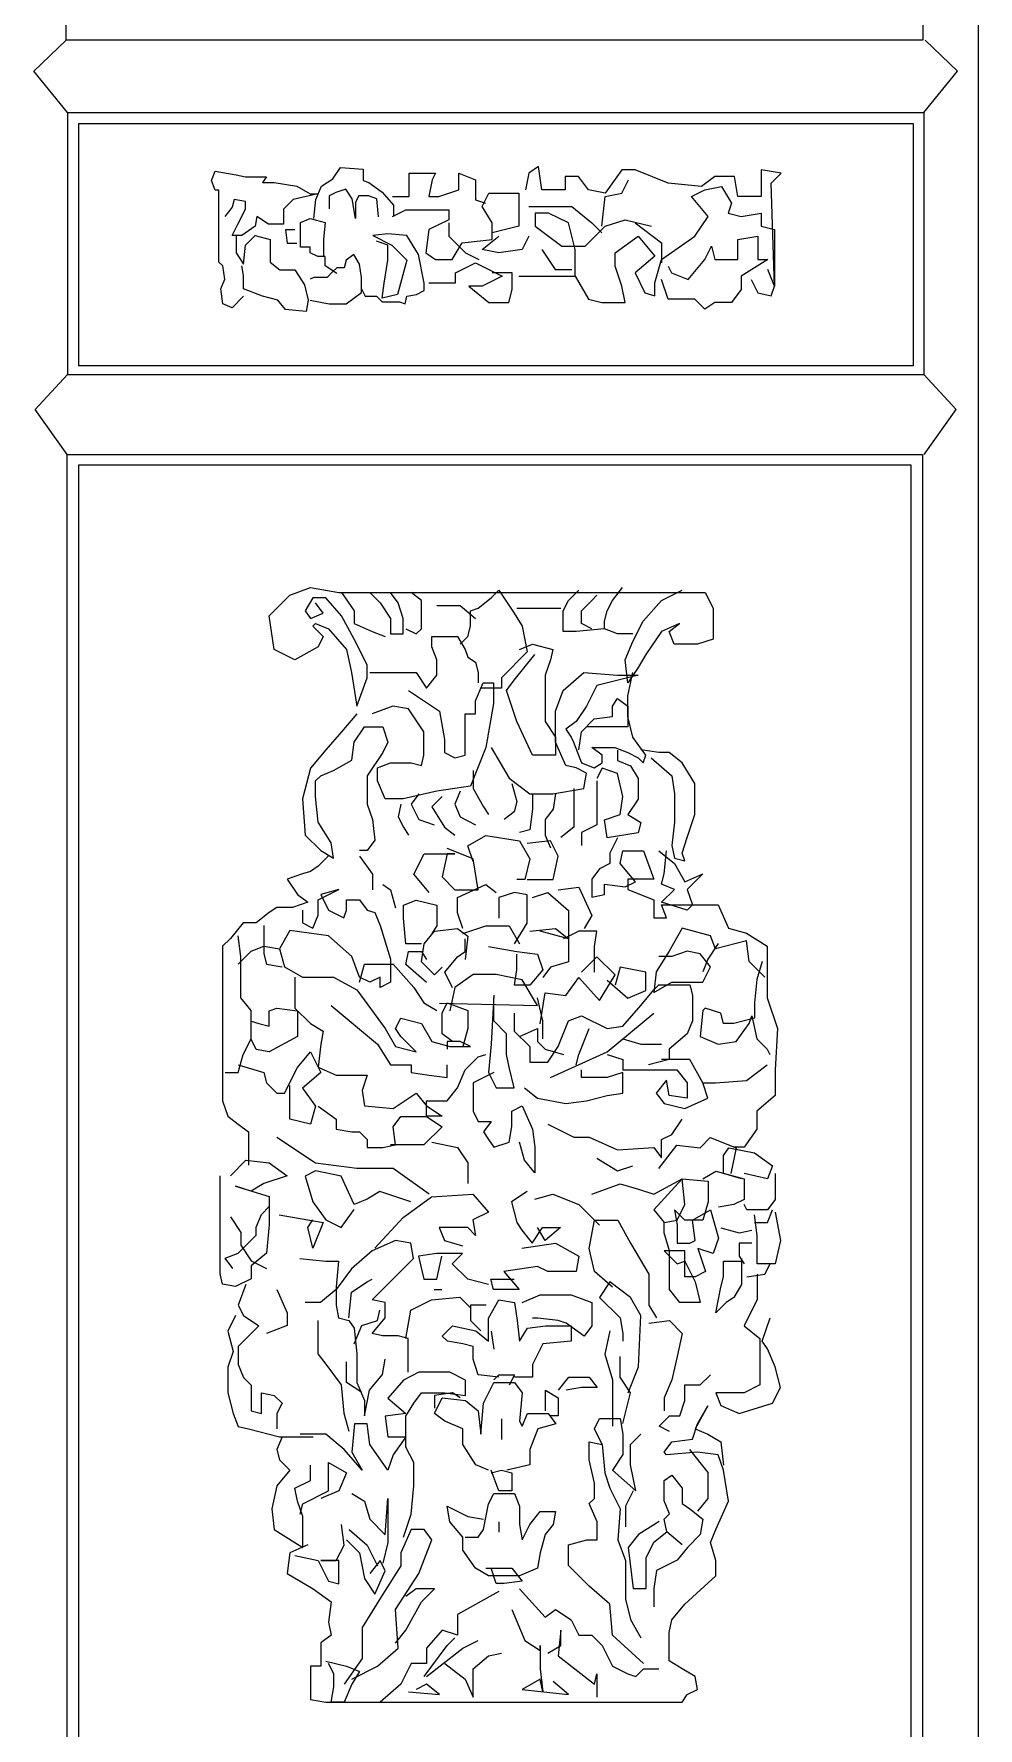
# Model space of a CAD drawing. Extents: x -66030 to 95157, y -13132 to 45879.
# Drawn here: x 44555 to 44983, y 39717 to 40485 of the extents above; entities that cross this region are included whole.
import ezdxf

# ---------------------------------------------------------------- set-up
doc = ezdxf.new("R2010")
doc.units = 0
doc.header["$LTSCALE"] = 100
doc.header["$MEASUREMENT"] = 0
doc.layers.add('3', color=11, linetype='CONTINUOUS')
doc.layers.add('7', color=105, linetype='CONTINUOUS')

msp = doc.modelspace()

# ---------------------------------------------------------------- linework, layer by layer
at = {"layer": '3'}
for p, q in [((44569.59, 40482.4), (44569.59, 41994.29)), ((44957.89, 41994.29), (44957.89, 40482.4)), ((44554.96, 40468.38), (44569.59, 40482.4)), ((44957.89, 40482.4), (44569.59, 40482.4)), ((44973.57, 40468.38), (44958.94, 40482.4)), ((44570.19, 40449.56), (44554.96, 40468.38)), ((44958.34, 40449.56), (44973.57, 40468.38)), ((44570.19, 40449.56), (44958.34, 40449.56)), ((44570.19, 40449.56), (44570.19, 40330.79)), ((44958.34, 40449.56), (44958.34, 40330.79)), ((44555.55, 40314.94), (44570.19, 40330.79)), ((44570.19, 40330.79), (44958.34, 40330.79)), ((44972.98, 40314.94), (44958.34, 40330.79)), ((44570.11, 40294.6), (44555.55, 40314.94)), ((44958.42, 40294.6), (44972.98, 40314.94)), ((44570.11, 39669.42), (44570.11, 40294.6)), ((44570.11, 40294.6), (44957.68, 40294.6)), ((44957.68, 40294.6), (44957.68, 39669.42))]:
    msp.add_line(p, q, dxfattribs=at)
for points in [[(44681.87, 40401.53), (44682.73, 40410.12), (44685.31, 40416.14), (44690.48, 40419.58), (44693.92, 40424.73), (44704.24, 40423.87), (44704.24, 40418.72), (44706.83, 40417.86), (44712.85, 40413.56), (44718.01, 40407.54), (44718.01, 40402.39)], [(44800.28, 40375.45), (44806.31, 40364.92), (44812.33, 40363.42), (44822.87, 40363.42), (44821.36, 40370.94), (44818.35, 40379.96), (44818.35, 40385.98), (44828.89, 40393.5), (44836.42, 40384.48), (44827.39, 40376.96), (44831.91, 40367.93), (44836.42, 40366.43), (44836.42, 40372.44), (44839.43, 40382.97), (44854.49, 40393.5), (44860.52, 40402.53), (44852.99, 40411.55), (44859.01, 40414.56), (44866.54, 40416.07), (44871.06, 40408.54), (44869.55, 40404.03), (44875.58, 40402.53), (44884.61, 40404.03), (44884.61, 40398.01), (44890.63, 40396.51), (44890.63, 40382.97), (44890.63, 40370.94), (44889.13, 40417.57), (44893.65, 40422.08), (44884.61, 40423.59), (44884.61, 40411.55), (44874.07, 40411.55), (44872.56, 40420.58), (44863.53, 40420.58), (44857.5, 40416.07), (44842.45, 40417.57), (44827.39, 40423.59), (44821.36, 40423.59), (44813.83, 40413.06), (44806.31, 40414.56), (44801.79, 40420.58), (44795.76, 40420.58), (44795.76, 40414.56), (44785.22, 40414.56), (44783.72, 40425.09), (44779.2, 40422.08), (44777.69, 40414.56)], [(44650.03, 40366.28), (44644.87, 40361.13), (44640.57, 40362.85), (44639.71, 40369.72), (44641.43, 40374.02), (44640.57, 40380.04), (44638.85, 40381.76), (44638.85, 40414.42), (44637.13, 40414.42), (44635.41, 40418.72), (44637.13, 40423.01), (44646.59, 40421.3), (44650.89, 40420.44), (44660.36, 40420.44), (44658.64, 40417.86), (44663.8, 40417.86), (44674.13, 40416.14), (44680.15, 40412.7), (44683.59, 40412.7), (44672.41, 40410.12), (44668.1, 40405.82), (44668.1, 40398.95), (44661.22, 40398.95), (44656.06, 40402.39), (44655.2, 40398.09), (44649.17, 40393.79), (44644.87, 40393.79), (44647.45, 40398.95), (44650.89, 40405.82), (44650.89, 40409.26), (44645.73, 40410.12), (44644.87, 40406.68), (44641.43, 40402.39)], [(44717.46, 40411.55), (44724.99, 40411.55), (44724.99, 40422.08), (44737.04, 40422.08), (44735.53, 40419.07), (44734.02, 40411.55), (44738.54, 40411.55), (44747.58, 40414.56), (44747.58, 40422.08), (44755.11, 40419.07), (44755.11, 40414.56), (44755.11, 40410.05), (44759.62, 40408.54)], [(44812.33, 40398.01), (44813.83, 40411.55), (44821.36, 40413.06), (44824.38, 40419.07)], [(44711.15, 40402.25), (44710.4, 40410.42), (44706.68, 40411.9), (44702.22, 40411.9), (44700.74, 40408.93), (44700.74, 40401.51), (44699.25, 40410.42), (44696.28, 40414.87), (44691.82, 40413.39), (44688.84, 40411.9), (44688.84, 40405.96)], [(44717.46, 40402.53), (44723.48, 40405.54), (44737.04, 40405.54), (44743.06, 40405.54), (44743.06, 40401.02), (44734.02, 40396.51), (44732.52, 40385.98), (44737.04, 40382.97), (44744.57, 40382.97), (44749.08, 40390.49), (44762.64, 40392), (44762.64, 40399.52), (44758.12, 40407.04), (44761.13, 40413.06), (44774.68, 40413.06), (44774.68, 40398.01), (44762.64, 40395.01)], [(44692.2, 40376.6), (44687.03, 40380.04), (44687.03, 40384.34), (44683.59, 40384.34), (44680.15, 40386.05), (44680.15, 40388.63), (44675.85, 40388.63), (44675.85, 40393.79), (44675.85, 40399.81), (44680.15, 40401.53), (44687.03, 40399.81), (44686.17, 40392.07), (44686.17, 40384.34)], [(44779.2, 40407.04), (44798.78, 40407.04), (44807.81, 40399.52), (44812.33, 40395.01)], [(44800.28, 40375.45), (44800.28, 40387.49), (44797.27, 40399.52), (44788.24, 40404.03), (44782.21, 40404.03), (44782.21, 40398.01), (44794.26, 40388.99), (44804.8, 40388.99), (44813.83, 40398.01), (44822.87, 40401.02), (44834.92, 40398.01)], [(44646.59, 40393.79), (44646.59, 40386.05), (44650.03, 40380.9), (44650.89, 40389.49), (44655.2, 40393.79), (44662.08, 40392.07), (44662.08, 40385.19), (44662.08, 40381.76), (44666.38, 40378.32), (44669.82, 40378.32), (44673.27, 40378.32), (44677.57, 40371.44), (44679.29, 40364.57), (44678.43, 40359.41), (44668.96, 40360.27), (44665.52, 40364.57), (44658.64, 40366.28), (44650.03, 40369.72), (44650.03, 40375.74), (44649.17, 40380.04)], [(44673.27, 40396.37), (44668.96, 40396.37), (44669.82, 40390.35), (44674.13, 40390.35)], [(44703.38, 40369.72), (44705.1, 40366.28), (44710.27, 40366.28), (44712.85, 40363.71), (44720.59, 40363.71), (44723.18, 40362.85), (44724.04, 40366.28), (44728.34, 40367.14), (44731.78, 40368.86), (44731.78, 40372.3), (44729.2, 40385.19), (44724.04, 40393.79), (44715.43, 40394.65), (44708.55, 40393.79), (44717.15, 40389.49), (44724.04, 40382.62), (44719.73, 40367.14), (44712.85, 40365.43), (44713.71, 40372.3), (44715.43, 40382.62), (44715.43, 40389.49), (44710.27, 40391.21)], [(44743.06, 40399.52), (44743.06, 40393.5), (44750.59, 40385.98), (44756.61, 40382.97)], [(44779.2, 40393.5), (44776.19, 40387.49), (44765.65, 40385.98), (44758.12, 40387.49), (44765.65, 40393.5)], [(44827.39, 40399.52), (44839.43, 40390.49), (44839.43, 40381.47)], [(44842.45, 40379.96), (44843.95, 40376.96), (44851.48, 40373.95), (44859.01, 40382.97), (44862.02, 40388.99), (44863.53, 40382.97), (44874.07, 40382.97), (44874.07, 40392), (44883.1, 40393.5), (44883.1, 40382.97), (44887.62, 40382.97), (44875.58, 40375.45), (44875.58, 40369.43), (44871.06, 40363.42), (44863.53, 40363.42), (44859.01, 40360.41), (44854.49, 40364.92), (44842.45, 40364.92), (44839.43, 40373.95)], [(44785.22, 40387.49), (44791.25, 40378.46), (44798.78, 40378.46)], [(44680.15, 40364.57), (44688.76, 40362.85), (44696.5, 40362.85), (44703.38, 40368), (44703.38, 40374.88), (44702.52, 40380.9), (44699.94, 40385.19), (44696.5, 40382.62), (44695.64, 40379.18), (44692.2, 40379.18), (44690.48, 40377.46), (44687.89, 40374.88), (44681.87, 40374.88), (44680.15, 40374.02)], [(44734.02, 40372.44), (44746.07, 40372.44), (44746.07, 40376.96), (44755.11, 40381.47), (44767.15, 40375.45), (44758.12, 40370.94), (44752.09, 40370.94), (44761.13, 40363.42), (44770.17, 40363.42), (44771.67, 40369.43), (44771.67, 40376.96), (44762.64, 40376.96)], [(44880.09, 40373.95), (44883.1, 40367.93), (44889.13, 40366.43), (44890.63, 40370.94), (44887.62, 40378.46)], [(44774.68, 40375.45), (44800.28, 40375.45)], [(44681.43, 40216.77), (44686.11, 40212.1), (44683.77, 40207.42), (44673.24, 40201.58), (44663.88, 40206.25), (44661.54, 40221.44), (44670.9, 40230.79), (44680.26, 40234.3), (44693.13, 40231.96), (44844.03, 40231.96), (44859.24, 40231.96), (44862.75, 40224.95), (44862.75, 40210.93), (44855.73, 40208.59), (44848.71, 40208.59), (44845.2, 40208.59), (44842.86, 40214.43), (44847.54, 40217.94), (44839.35, 40214.43), (44832.33, 40203.92), (44828.82, 40198.07), (44824.14, 40191.06), (44822.97, 40201.58), (44826.48, 40209.76), (44831.16, 40219.11), (44839.35, 40228.45), (44848.71, 40233.13)], [(44694.3, 40231.96), (44700.14, 40223.78), (44700.14, 40221.44), (44700.14, 40217.94), (44708.33, 40214.43), (44714.18, 40212.1)], [(44707.16, 40231.96), (44711.84, 40227.29), (44716.52, 40220.27), (44716.52, 40216.77), (44716.52, 40213.26), (44721.2, 40213.26), (44722.37, 40213.26), (44722.37, 40220.27), (44720.03, 40227.29), (44716.52, 40231.96)], [(44723.54, 40215.6), (44728.22, 40213.26), (44730.56, 40215.6), (44730.56, 40222.61), (44730.56, 40228.45), (44725.88, 40231.96)], [(44748.11, 40208.59), (44751.62, 40212.1), (44752.79, 40216.77), (44752.79, 40223.78), (44756.29, 40224.95), (44762.14, 40229.62), (44765.65, 40233.13), (44772.67, 40222.61), (44776.18, 40216.77), (44778.52, 40205.08), (44766.82, 40193.4), (44766.82, 40188.72), (44763.31, 40188.72), (44757.46, 40188.72)], [(44813.61, 40215.6), (44800.75, 40214.43), (44794.9, 40214.43), (44794.9, 40217.94), (44794.9, 40223.78), (44797.24, 40228.45), (44801.92, 40233.13)], [(44826.48, 40213.26), (44819.46, 40213.26), (44813.61, 40215.6), (44813.61, 40219.11), (44814.78, 40223.78), (44817.12, 40228.45), (44821.8, 40234.3)], [(44681.43, 40216.77), (44682.6, 40217.94), (44688.45, 40215.6), (44696.63, 40206.25), (44698.97, 40195.74), (44701.31, 40180.55), (44705.99, 40193.4), (44705.99, 40199.24), (44700.14, 40210.93), (44694.3, 40221.44), (44687.28, 40229.62), (44681.43, 40229.62), (44677.92, 40223.78), (44680.26, 40220.27), (44686.11, 40222.61), (44682.6, 40227.29)], [(44737.58, 40226.12), (44748.11, 40226.12), (44755.12, 40220.27)], [(44773.84, 40224.95), (44783.2, 40224.95), (44793.73, 40224.95)], [(44807.77, 40215.6), (44803.09, 40217.94), (44803.09, 40223.78), (44807.77, 40228.45), (44810.11, 40230.79)], [(44707.16, 40195.74), (44717.69, 40195.74), (44728.22, 40195.74), (44732.9, 40188.72), (44737.58, 40194.57), (44737.58, 40201.58), (44735.24, 40207.42), (44735.24, 40212.1), (44738.75, 40212.1), (44746.94, 40212.1), (44750.45, 40206.25), (44751.62, 40202.75), (44755.12, 40200.41), (44756.29, 40195.74), (44756.29, 40191.06)], [(44775.01, 40206.25), (44780.86, 40208.59), (44790.22, 40206.25), (44789.05, 40201.58), (44786.71, 40194.57), (44786.71, 40185.22), (44786.71, 40173.53), (44791.39, 40166.52), (44791.39, 40158.34), (44780.86, 40158.34), (44773.84, 40173.53), (44769.16, 40187.56), (44772.67, 40192.23), (44782.03, 40203.92)], [(44762.14, 40161.85), (44770.33, 40147.83), (44779.69, 40140.82), (44790.22, 40140.82), (44804.26, 40143.15), (44805.43, 40150.16), (44800.75, 40152.5), (44796.07, 40153.67), (44791.39, 40164.19), (44791.39, 40178.21), (44794.9, 40187.56), (44804.26, 40195.74), (44819.46, 40194.57), (44828.82, 40194.57), (44810.11, 40189.89), (44805.43, 40180.55), (44800.75, 40173.53), (44796.07, 40170.03), (44798.41, 40166.52), (44799.58, 40164.19), (44803.09, 40154.84), (44808.94, 40152.5), (44812.45, 40154.84), (44812.45, 40158.34), (44807.77, 40161.85), (44818.29, 40161.85), (44824.14, 40159.51), (44828.82, 40157.17), (44831.16, 40154.84), (44832.33, 40158.34), (44826.48, 40166.52), (44824.14, 40175.87), (44824.14, 40185.22), (44826.48, 40195.74)], [(44724.71, 40187.56), (44738.75, 40178.21), (44741.09, 40165.35), (44741.09, 40159.51), (44745.77, 40157.17), (44750.45, 40158.34), (44750.45, 40164.19), (44750.45, 40171.2), (44750.45, 40177.04), (44755.12, 40177.04), (44755.12, 40182.88), (44758.63, 40191.06), (44763.31, 40191.06), (44763.31, 40181.71), (44759.8, 40161.85), (44752.79, 40144.32), (44737.58, 40141.98), (44722.37, 40138.48), (44714.18, 40138.48), (44710.67, 40146.66), (44710.67, 40152.5), (44716.52, 40154.84), (44725.88, 40154.84), (44730.56, 40153.67), (44731.73, 40158.34), (44731.73, 40168.86), (44724.71, 40179.38), (44717.69, 40180.55), (44708.33, 40177.04)], [(44801.92, 40160.68), (44803.09, 40168.86), (44808.94, 40174.7), (44817.12, 40175.87), (44817.12, 40180.55), (44819.46, 40184.05), (44824.14, 40180.55), (44824.14, 40171.2), (44819.46, 40171.2), (44811.28, 40171.2), (44805.43, 40171.2)], [(44701.34, 40177.02), (44694.32, 40168.84), (44687.3, 40160.66), (44680.28, 40152.48), (44676.77, 40138.46), (44677.94, 40122.1), (44684.96, 40115.09), (44690.81, 40111.58), (44689.64, 40118.59), (44683.79, 40127.94), (44682.62, 40139.62), (44682.62, 40146.63), (44684.96, 40148.97), (44690.81, 40151.31), (44699, 40155.98), (44700.17, 40164.16), (44704.85, 40171.17), (44713.04, 40171.17), (44715.38, 40164.16), (44713.04, 40159.49), (44706.02, 40148.97), (44706.02, 40144.3), (44706.02, 40136.12), (44708.36, 40129.11), (44709.53, 40119.76), (44706.02, 40115.09), (44702.51, 40115.09)], [(44819.49, 40160.55), (44819.49, 40155.88), (44825.34, 40153.54), (44828.85, 40147.7), (44828.85, 40138.35), (44824.17, 40131.34), (44830.02, 40127.84), (44828.85, 40123.16), (44814.81, 40120.83), (44813.64, 40129.01), (44820.66, 40131.34), (44821.83, 40139.52), (44819.49, 40150.04), (44812.47, 40152.38), (44810.13, 40147.7)], [(44834.7, 40157.15), (44844.06, 40148.97), (44845.23, 40140.79), (44845.23, 40127.94), (44844.06, 40117.42), (44845.23, 40111.58), (44849.9, 40110.41), (44848.73, 40113.92), (44851.07, 40120.93), (44854.58, 40131.44), (44854.58, 40145.47), (44848.73, 40154.81), (44842.89, 40159.49), (44838.21, 40159.49), (44830.02, 40160.66)], [(44753.98, 40151.31), (44753.98, 40143.13), (44758.66, 40134.95), (44761, 40131.44)], [(44729.42, 40140.79), (44725.91, 40136.12), (44729.42, 40129.11), (44736.43, 40126.77)], [(44748.13, 40141.96), (44745.79, 40136.12), (44748.13, 40130.28), (44755.15, 40126.77)], [(44771.53, 40145.47), (44773.87, 40137.29), (44772.7, 40132.61), (44768.02, 40129.11)], [(44780.89, 40140.79), (44780.89, 40133.78), (44779.72, 40124.43), (44775.04, 40123.26)], [(44791.41, 40140.79), (44790.24, 40133.78), (44786.74, 40129.11), (44786.74, 40122.1), (44789.08, 40116.25)], [(44799.6, 40143.13), (44799.6, 40136.12), (44799.6, 40125.6), (44793.75, 40120.93)], [(44810.13, 40146.63), (44810.13, 40134.95), (44810.13, 40126.77), (44803.11, 40123.26), (44803.11, 40117.42)], [(44721.23, 40136.12), (44720.06, 40130.28), (44722.4, 40125.6), (44724.74, 40122.1)], [(44739.94, 40139.62), (44735.26, 40134.95), (44741.11, 40125.6), (44745.79, 40122.1)], [(44754, 40110.14), (44751.66, 40117.15), (44759.84, 40121.82), (44775.05, 40119.49), (44779.73, 40111.31), (44777.39, 40101.96), (44773.88, 40101.96)], [(44778.56, 40101.96), (44790.26, 40101.96), (44792.6, 40112.48), (44789.09, 40119.49), (44778.56, 40118.32)], [(44819.49, 40120.83), (44815.98, 40113.81), (44815.98, 40109.14), (44811.3, 40106.8), (44807.79, 40102.13), (44807.79, 40093.95), (44813.64, 40095.12), (44813.64, 40099.79), (44823, 40098.62), (44827.68, 40100.96), (44820.66, 40109.14), (44821.83, 40114.98), (44831.19, 40114.98), (44835.87, 40102.13), (44824.17, 40102.13), (44824.17, 40097.46), (44835.87, 40092.78), (44835.87, 40084.6), (44841.72, 40084.6), (44839.38, 40090.44), (44848.73, 40090.44), (44865.11, 40090.44), (44869.79, 40079.93), (44877.98, 40077.59), (44887.34, 40071.75), (44887.34, 40062.4), (44887.34, 40048.38), (44892.02, 40034.36), (44890.85, 40015.66), (44890.85, 40003.97), (44882.66, 39996.96), (44882.66, 39988.78), (44876.81, 39980.6), (44872.13, 39980.6)], [(44688.47, 40112.65), (44683.79, 40107.97), (44680.28, 40105.63), (44676.77, 40104.47), (44669.76, 40102.13), (44674.43, 40095.12), (44679.11, 40091.61), (44672.09, 40089.28), (44665.08, 40089.28), (44661.57, 40086.94), (44655.72, 40082.26), (44649.87, 40082.26), (44644.02, 40075.25), (44640.51, 40071.75), (44640.51, 40001.64), (44642.85, 39994.63), (44647.53, 39991.12), (44652.21, 39987.62), (44652.21, 39975.93), (44652.21, 39972.42)], [(44702.52, 40112.48), (44708.37, 40104.3), (44708.37, 40097.29)], [(44734.11, 40096.12), (44727.09, 40104.3), (44731.77, 40113.64), (44745.81, 40113.64), (44742.3, 40113.64), (44739.96, 40103.13), (44745.81, 40097.29), (44756.34, 40097.29), (44754, 40111.31), (44742.3, 40115.98)], [(44838.21, 40114.98), (44845.23, 40109.14), (44849.9, 40100.96), (44858.09, 40104.47), (44851.07, 40097.46), (44853.41, 40090.44), (44851.07, 40088.11), (44839.38, 40091.61), (44845.23, 40097.46), (44839.38, 40099.79), (44840.55, 40104.47), (44841.72, 40114.98)], [(44676.77, 40088.11), (44676.77, 40082.26), (44681.45, 40079.93), (44683.79, 40085.77), (44683.79, 40092.78), (44693.15, 40097.46), (44684.96, 40095.12), (44688.47, 40088.11), (44695.49, 40084.6), (44696.66, 40088.11), (44696.66, 40092.78), (44702.51, 40092.78), (44706.02, 40088.11), (44709.53, 40086.94), (44711.87, 40081.1), (44716.55, 40065.91), (44716.55, 40055.39), (44711.87, 40053.05), (44711.87, 40057.73), (44707.19, 40055.39), (44702.51, 40057.73), (44699, 40067.07), (44688.47, 40076.42), (44670.93, 40078.76), (44666.25, 40070.58), (44668.59, 40062.4), (44676.77, 40057.73), (44690.81, 40057.73), (44701.34, 40051.88), (44714.21, 40034.36), (44718.89, 40026.18), (44728.25, 40023.84), (44721.23, 40030.85), (44718.89, 40034.36), (44721.23, 40039.03), (44730.58, 40036.69), (44735.26, 40028.51), (44743.45, 40026.18), (44752.81, 40026.18), (44748.13, 40028.51), (44742.28, 40028.51), (44742.28, 40025.01)], [(44713.05, 40099.62), (44716.56, 40097.29), (44718.9, 40089.11)], [(44749.32, 40079.76), (44746.98, 40086.77), (44746.98, 40093.78), (44759.84, 40099.62), (44764.52, 40096.12)], [(44772.71, 40072.75), (44778.56, 40082.1), (44778.56, 40094.95), (44772.71, 40096.12), (44765.69, 40093.78), (44765.69, 40084.43)], [(44780.9, 40093.78), (44787.92, 40096.12), (44797.28, 40087.94), (44797.28, 40075.08), (44784.41, 40078.59)], [(44792.6, 40097.29), (44801.96, 40098.45), (44807.81, 40085.6), (44804.3, 40079.76)], [(44730.6, 40072.75), (44723.58, 40072.75), (44722.41, 40084.43), (44722.41, 40090.27), (44728.26, 40092.61), (44737.62, 40090.27), (44737.62, 40080.93), (44735.28, 40077.42)], [(44659.23, 40081.1), (44659.23, 40068.24), (44660.4, 40063.57), (44667.42, 40062.4)], [(44739.96, 40062.23), (44736.45, 40058.72), (44730.6, 40064.57), (44731.77, 40072.75), (44736.45, 40078.59), (44746.98, 40079.76), (44751.66, 40076.25), (44750.49, 40065.74)], [(44749.32, 40077.42), (44759.84, 40080.93), (44770.37, 40080.93), (44775.05, 40072.75)], [(44779.73, 40078.59), (44791.43, 40079.76), (44797.28, 40075.08), (44797.28, 40064.57), (44789.09, 40062.23), (44785.58, 40057.56)], [(44808.98, 40059.89), (44808.98, 40071.58), (44810.15, 40078.59), (44801.96, 40078.59), (44794.94, 40075.08)], [(44886.17, 40057.73), (44879.15, 40064.74), (44877.98, 40074.08), (44868.62, 40071.75), (44863.94, 40070.58), (44861.6, 40076.42), (44848.73, 40079.93), (44842.89, 40069.41), (44837.04, 40060.06), (44835.87, 40050.71), (44844.06, 40055.39), (44858.09, 40055.39), (44861.6, 40062.4), (44856.92, 40068.24), (44851.07, 40069.41), (44844.06, 40067.07), (44838.21, 40067.07)], [(44641.68, 40014.49), (44647.53, 40014.49), (44649.87, 40022.67), (44653.38, 40029.68), (44653.38, 40042.54), (44648.7, 40048.38), (44648.7, 40061.23), (44648.7, 40067.07), (44647.53, 40076.42)], [(44647.53, 40063.57), (44653.38, 40069.41), (44659.23, 40071.75), (44666.25, 40070.58)], [(44744.64, 40052.88), (44741.13, 40059.89), (44746.98, 40066.9), (44750.49, 40069.24), (44750.49, 40075.08)], [(44761.01, 40071.58), (44773.88, 40069.24), (44783.24, 40068.07), (44785.58, 40061.06), (44779.73, 40054.05), (44772.71, 40054.05), (44773.88, 40061.06), (44773.88, 40068.07)], [(44865.11, 40072.92), (44860.43, 40065.91), (44858.09, 40060.06)], [(44702.51, 40055.39), (44704.85, 40063.57), (44717.72, 40063.57), (44727.08, 40053.05), (44731.75, 40046.04), (44737.6, 40042.54)], [(44732.94, 40055.22), (44723.58, 40063.4), (44724.75, 40069.24), (44730.6, 40069.24), (44732.94, 40065.74)], [(44784.41, 40036.52), (44786.75, 40050.55), (44796.11, 40049.38), (44801.96, 40057.56), (44811.32, 40047.04), (44818.33, 40058.72), (44810.15, 40066.9), (44803.13, 40059.89)], [(44885, 40064.74), (44882.66, 40056.56), (44881.49, 40046.04), (44881.49, 40039.03), (44872.13, 40036.69), (44867.45, 40036.69), (44866.28, 40041.37), (44859.26, 40043.7), (44858.09, 40042.54), (44856.92, 40030.85), (44865.11, 40027.34), (44873.3, 40028.51), (44879.15, 40036.69), (44880.32, 40040.2), (44882.66, 40029.68), (44887.34, 40025.01), (44888.51, 40022.67)], [(44673.26, 40057.73), (44673.26, 40043.7), (44680.28, 40036.69), (44686.13, 40033.19), (44684.96, 40027.34), (44683.79, 40016.83), (44691.98, 40013.32), (44701.34, 40013.32), (44706.02, 40013.32), (44703.68, 40006.31), (44704.85, 39999.3), (44717.72, 39998.13), (44728.25, 40005.14), (44732.92, 39999.3), (44739.94, 39994.63), (44732.92, 39994.63), (44732.92, 40001.64), (44742.28, 40001.64), (44746.96, 40007.48), (44750.47, 40015.66), (44756.32, 40021.5), (44759.83, 40022.67)], [(44738.77, 40045.97), (44783.22, 40044.8), (44776.21, 40056.48), (44764.51, 40058.82), (44753.98, 40058.82), (44745.79, 40052.98), (44743.45, 40042.46)], [(44814.83, 40056.39), (44824.18, 40048.21), (44832.37, 40051.71), (44832.37, 40059.89), (44820.67, 40062.23), (44818.33, 40054.05)], [(44763.34, 40049.55), (44762.17, 40027.34), (44761, 40014.49), (44764.51, 40007.48), (44772.7, 40007.48), (44770.36, 40016.83), (44769.19, 40022.67), (44769.19, 40032.02), (44763.34, 40037.86), (44763.34, 40048.38)], [(44772.7, 40041.37), (44772.7, 40033.19), (44779.72, 40026.18), (44779.72, 40019.16), (44787.91, 40019.16), (44792.58, 40026.18), (44797.26, 40037.86), (44803.11, 40040.2), (44814.81, 40034.36), (44821.83, 40035.52), (44830.02, 40044.87), (44835.87, 40051.88), (44838.21, 40054.22), (44852.24, 40054.22), (44853.41, 40049.55), (44853.41, 40037.86), (44851.07, 40032.02), (44842.89, 40025.01), (44842.89, 40020.33), (44833.53, 40018)], [(44785.57, 40029.68), (44785.57, 40037.86), (44783.23, 40048.38)], [(44653.38, 40037.79), (44656.89, 40036.62), (44661.57, 40035.45), (44661.57, 40042.46), (44665.07, 40043.63), (44674.43, 40042.46), (44674.43, 40030.78), (44661.57, 40023.77), (44655.72, 40024.93), (44653.38, 40029.61)], [(44689.64, 40044.87), (44710.7, 40027.34), (44716.55, 40018), (44725.91, 40018), (44725.91, 40014.49), (44734.09, 40013.32), (44742.28, 40012.15), (44742.28, 40018)], [(44744.62, 40028.51), (44739.94, 40032.02), (44739.94, 40041.37), (44742.28, 40046.04), (44751.64, 40042.54), (44751.64, 40034.36), (44749.3, 40026.18)], [(44789.08, 40012.15), (44814.81, 40023.84), (44835.87, 40041.37)], [(44775.04, 40030.85), (44783.23, 40034.36), (44783.23, 40028.51), (44786.74, 40025.01), (44794.92, 40022.67)], [(44800.77, 40018), (44801.94, 40022.67), (44806.62, 40034.36)], [(44821.83, 40029.68), (44830.02, 40027.34), (44839.38, 40027.34)], [(44647.53, 40017.92), (44659.23, 40014.42), (44660.4, 40009.74), (44665.07, 40005.07), (44668.58, 40005.07), (44674.43, 40016.75), (44680.28, 40023.77), (44684.96, 40014.42), (44676.77, 40007.41), (44682.62, 39999.23), (44680.28, 39991.05), (44670.92, 39993.38), (44670.92, 40001.56), (44670.92, 40008.58)], [(44814.81, 40022.67), (44821.83, 40020.33), (44821.83, 40015.66), (44831.19, 40015.66), (44846.4, 40015.66), (44851.07, 40009.82), (44851.07, 40002.81), (44842.89, 40003.97), (44841.72, 40010.99), (44837.04, 40005.14), (44840.55, 40000.47), (44849.9, 39998.13), (44860.43, 40002.81), (44858.09, 40009.82), (44852.24, 40020.33), (44844.06, 40020.33), (44839.38, 40020.33)], [(44858.09, 40009.74), (44863.94, 40009.74), (44877.98, 40010.91), (44887.34, 40017.92)], [(44763.34, 40014.49), (44753.98, 40009.82), (44753.98, 40003.97), (44753.98, 39996.96), (44756.32, 39992.29), (44762.17, 39992.29), (44758.66, 39987.62), (44761, 39984.11), (44763.34, 39980.6), (44770.36, 39982.94), (44771.53, 39989.95), (44771.53, 39996.96), (44776.21, 39999.3), (44780.89, 39988.78), (44782.06, 39980.6), (44782.06, 39973.59), (44782.06, 39968.92), (44777.38, 39974.76), (44775.04, 39982.94)], [(44777.38, 40007.48), (44783.23, 40002.81), (44796.09, 40000.47), (44805.45, 40001.64), (44814.81, 40003.97), (44821.83, 40005.14), (44821.83, 40014.49), (44814.81, 40012.15), (44803.11, 40012.15), (44803.11, 40015.66)], [(44683.79, 39999.23), (44691.98, 39993.38), (44691.98, 39988.71), (44699, 39987.54), (44702.51, 39987.54), (44706.02, 39984.04), (44706.02, 39980.53), (44713.04, 39980.53), (44718.89, 39981.7), (44717.72, 39989.88), (44721.22, 39994.55), (44732.92, 39994.55), (44739.94, 39989.88), (44731.75, 39981.7), (44716.55, 39981.7)], [(44787.9, 39991.05), (44799.6, 39985.21), (44806.62, 39985.21), (44819.49, 39979.36), (44835.87, 39980.53), (44839.37, 39975.86), (44839.37, 39984.04), (44844.05, 39986.37), (44848.73, 39993.38)], [(44665.07, 39985.21), (44682.62, 39973.52), (44701.34, 39971.18), (44717.72, 39971.18), (44734.09, 39959.5)], [(44735.26, 39982.87), (44746.96, 39980.53), (44751.64, 39973.52), (44751.64, 39964.17)], [(44838.13, 39971.01), (44846.32, 39981.53), (44856.85, 39980.36), (44861.53, 39985.04), (44873.23, 39980.36), (44870.89, 39968.68)], [(44875.71, 39966.31), (44867.52, 39968.65), (44867.52, 39976.83), (44869.86, 39980.33), (44881.56, 39978), (44889.75, 39972.15), (44887.41, 39966.31), (44876.88, 39968.65)], [(44644.02, 39967.68), (44651.04, 39974.69), (44661.57, 39973.52), (44669.75, 39967.68), (44659.23, 39964.17), (44653.38, 39960.67), (44646.36, 39963), (44661.57, 39958.33), (44661.57, 39945.48), (44660.4, 39932.62), (44653.38, 39926.78), (44653.38, 39920.94), (44646.36, 39917.43), (44640.51, 39918.6), (44639.34, 39923.27), (44639.34, 39967.68)], [(44810.06, 39975.69), (44819.42, 39969.84), (44826.44, 39972.18)], [(44725.83, 39955.82), (44711.79, 39960.5), (44705.95, 39956.99), (44700.1, 39954.65), (44694.25, 39967.51), (44682.55, 39969.84), (44677.87, 39967.51), (44681.38, 39955.82), (44687.23, 39947.64), (44694.25, 39944.14), (44700.1, 39952.32)], [(44807.86, 39959.3), (44820.73, 39963.97), (44828.92, 39961.64), (44835.94, 39959.3), (44848.81, 39966.31), (44835.94, 39952.29), (44840.62, 39946.45), (44846.47, 39947.61), (44849.97, 39954.63), (44848.81, 39966.31), (44860.5, 39965.14), (44860.5, 39955.79), (44858.16, 39947.61), (44849.97, 39947.61), (44845.3, 39952.29), (44846.47, 39945.28), (44846.47, 39937.1), (44852.31, 39937.1), (44854.65, 39938.27), (44853.48, 39947.61), (44861.67, 39952.29), (44865.18, 39939.43), (44862.84, 39932.42), (44855.82, 39934.76), (44859.33, 39924.24), (44854.65, 39921.91), (44849.97, 39921.91), (44849.97, 39928.92), (44849.97, 39933.59), (44847.64, 39933.59), (44840.62, 39933.59), (44846.47, 39927.75), (44849.97, 39928.92), (44854.65, 39919.57), (44856.99, 39910.22), (44847.64, 39910.22), (44842.96, 39916.06), (44842.96, 39924.24), (44842.96, 39928.92), (44842.96, 39933.59), (44840.62, 39941.77), (44840.62, 39946.45)], [(44858.16, 39966.31), (44864.01, 39969.82), (44876.88, 39966.31), (44876.88, 39956.96), (44872.2, 39954.63), (44865.18, 39953.46)], [(44890.92, 39968.65), (44890.92, 39956.96), (44887.41, 39952.29), (44878.05, 39952.29), (44876.88, 39954.63)], [(44709.46, 39934.79), (44722.32, 39948.81), (44735.19, 39958.16), (44753.91, 39959.33), (44760.93, 39951.15), (44753.91, 39947.64), (44755.08, 39940.63), (44751.57, 39944.14), (44738.7, 39944.14), (44741.04, 39938.3), (44749.23, 39935.96)], [(44778.47, 39960.5), (44771.45, 39955.82), (44773.79, 39946.47), (44776.13, 39942.97), (44780.81, 39937.13), (44785.49, 39944.14), (44793.68, 39944.14), (44786.66, 39938.3), (44783.15, 39944.14)], [(44781.98, 39956.99), (44790.17, 39959.33), (44801.87, 39954.65), (44811.23, 39945.31)], [(44645.19, 39925.61), (44641.68, 39930.28), (44647.53, 39932.62), (44655.72, 39940.8), (44655.72, 39944.31), (44658.06, 39950.15), (44661.57, 39953.66)], [(44644.02, 39948.98), (44648.7, 39941.97), (44648.7, 39936.13), (44653.38, 39929.12), (44660.4, 39925.61)], [(44666.17, 39949.98), (44686.06, 39946.47), (44681.38, 39934.79), (44679.04, 39944.14), (44681.38, 39947.64)], [(44881.56, 39946.45), (44887.41, 39946.45), (44889.75, 39952.29)], [(44890.92, 39951.12), (44893.26, 39938.27), (44890.92, 39927.75), (44882.73, 39927.75), (44882.73, 39933.59), (44882.73, 39940.6), (44881.56, 39949.95)], [(44817.22, 39917.23), (44809.03, 39924.24), (44806.69, 39934.76), (44809.03, 39947.61), (44819.56, 39947.61), (44825.41, 39937.1), (44833.6, 39923.08), (44833.6, 39909.05), (44837.11, 39903.21)], [(44866.35, 39944.11), (44874.54, 39941.77), (44880.39, 39942.94)], [(44724.66, 39878.7), (44724.66, 39893.89), (44719.98, 39895.06), (44712.96, 39895.06), (44708.29, 39896.23), (44714.13, 39903.24), (44714.13, 39910.25), (44708.29, 39911.42), (44717.64, 39920.77), (44727, 39930.12), (44725.83, 39937.13), (44718.81, 39938.3), (44708.29, 39933.62), (44698.93, 39925.44), (44691.91, 39916.09), (44684.89, 39910.25), (44677.87, 39910.25)], [(44760.93, 39918.43), (44751.57, 39920.77), (44744.55, 39927.78), (44749.23, 39932.45), (44737.53, 39932.45), (44729.34, 39931.28), (44731.68, 39920.77), (44737.53, 39920.77), (44739.87, 39931.28)], [(44776.13, 39934.79), (44791.34, 39937.13), (44801.87, 39931.28), (44800.7, 39924.27), (44787.83, 39924.27), (44783.15, 39926.61), (44767.95, 39924.27), (44774.96, 39916.09), (44763.27, 39916.09), (44762.1, 39920.77), (44772.62, 39920.77)], [(44880.39, 39937.1), (44874.54, 39937.1), (44874.54, 39931.25), (44876.88, 39927.75)], [(44675.53, 39930.12), (44687.23, 39928.95), (44693.08, 39928.95), (44691.91, 39917.26), (44691.91, 39909.08), (44693.08, 39903.24), (44697.76, 39902.07), (44700.1, 39898.57), (44701.27, 39886.88)], [(44875.71, 39930.09), (44875.71, 39918.4), (44872.2, 39912.56), (44868.69, 39910.22), (44864.01, 39905.55), (44866.35, 39917.23), (44867.52, 39921.91), (44867.52, 39928.92), (44875.71, 39928.92)], [(44878.05, 39921.91), (44886.24, 39923.08), (44888.58, 39927.75)], [(44651.06, 39918.33), (44647.55, 39908.99), (44649.89, 39904.31), (44656.91, 39899.64), (44647.55, 39890.29), (44647.55, 39882.11), (44649.89, 39876.27), (44653.4, 39872.76), (44653.4, 39864.58), (44653.4, 39861.08), (44658.08, 39859.91), (44658.08, 39869.26), (44663.92, 39868.09), (44667.43, 39864.58), (44665.09, 39859.91), (44665.09, 39855.23), (44665.09, 39852.9)], [(44697.76, 39903.24), (44698.93, 39914.92), (44705.95, 39919.6), (44708.29, 39920.77)], [(44824.24, 39869.32), (44828.92, 39881.01), (44830.09, 39904.38), (44825.41, 39912.56), (44816.05, 39919.57), (44811.37, 39912.56), (44820.73, 39903.21), (44821.9, 39896.2), (44821.9, 39892.69)], [(44882.73, 39923.08), (44882.73, 39911.39), (44880.39, 39906.72), (44876.88, 39899.7), (44883.9, 39893.86), (44883.9, 39888.02), (44883.9, 39878.67), (44883.9, 39872.83), (44876.88, 39869.32), (44872.2, 39869.32), (44864.01, 39869.32), (44866.35, 39863.48), (44874.54, 39859.98), (44889.75, 39864.65), (44893.26, 39871.66), (44890.92, 39881.01), (44887.41, 39889.19), (44885.07, 39892.69), (44888.58, 39903.21)], [(44665, 39916.09), (44669.68, 39905.58), (44669.68, 39899.73), (44660.32, 39896.23)], [(44723.49, 39893.89), (44725.83, 39906.75), (44735.19, 39911.42), (44748.06, 39912.59), (44752.74, 39907.91)], [(44736.36, 39916.09), (44739.87, 39916.09)], [(44765.73, 39876.31), (44756.37, 39877.48), (44754.03, 39884.49), (44754.03, 39890.33), (44749.36, 39891.5), (44742.34, 39892.67), (44740, 39895), (44744.68, 39899.68), (44755.2, 39897.34), (44761.05, 39892.67), (44761.05, 39903.18), (44765.73, 39911.36), (44772.75, 39910.2), (44773.92, 39902.02), (44775.09, 39892.67), (44778.6, 39898.51), (44786.79, 39899.68), (44798.49, 39899.68), (44798.49, 39892.67), (44785.62, 39891.5), (44780.94, 39882.15), (44780.94, 39876.31), (44772.75, 39876.31)], [(44776.26, 39910.2), (44784.45, 39913.7), (44798.49, 39913.7), (44807.85, 39910.2), (44807.85, 39899.68), (44804.34, 39895), (44796.15, 39900.85), (44792.64, 39902.02), (44783.28, 39903.18), (44780.94, 39903.18)], [(44646.38, 39904.31), (44642.87, 39897.3), (44645.21, 39887.95), (44642.87, 39880.94), (44642.87, 39869.26), (44645.21, 39859.91), (44647.55, 39854.07), (44652.23, 39852.9), (44666.26, 39849.39), (44681.47, 39849.39)], [(44683.72, 39902.07), (44683.72, 39886.88), (44687.23, 39882.21), (44694.25, 39872.86), (44695.42, 39860), (44697.76, 39851.83)], [(44700.1, 39891.55), (44703.61, 39899.73), (44710.62, 39902.07), (44711.79, 39906.75)], [(44759.88, 39909.03), (44752.87, 39909.03), (44752.87, 39902.02), (44757.54, 39897.34)], [(44833.6, 39900.87), (44842.96, 39902.04), (44848.81, 39896.2), (44846.47, 39885.68), (44844.13, 39875.17), (44840.62, 39866.99), (44840.62, 39861.14)], [(44762.19, 39897.27), (44763.36, 39889.09)], [(44816.05, 39897.37), (44813.71, 39886.85), (44817.22, 39875.17), (44817.22, 39863.48), (44817.22, 39854.13)], [(44701.27, 39886.88), (44701.27, 39874.03), (44704.78, 39865.85), (44704.78, 39858.84), (44707.12, 39870.52), (44712.96, 39877.53), (44714.13, 39884.54)], [(44703.61, 39869.35), (44696.59, 39874.03), (44696.59, 39883.38)], [(44821.9, 39855.3), (44825.41, 39869.32), (44820.73, 39876.33), (44820.73, 39885.68)], [(44722.42, 39803.79), (44725.93, 39814.3), (44727.1, 39827.16), (44727.1, 39837.67), (44723.59, 39844.69), (44723.59, 39858.71), (44727.1, 39864.55), (44730.61, 39869.22), (44741.14, 39869.22), (44750.5, 39868.06), (44750.5, 39875.07), (44743.48, 39878.57), (44729.44, 39878.57), (44722.42, 39875.07), (44715.4, 39866.89), (44723.59, 39859.88), (44714.23, 39858.71), (44715.4, 39849.36), (44723.59, 39849.36), (44717.74, 39841.18), (44715.4, 39834.17), (44707.21, 39845.85), (44706.04, 39855.2), (44700.19, 39855.2), (44699.02, 39842.35), (44703.7, 39834.17), (44695.52, 39843.52), (44687.33, 39850.53), (44675.63, 39850.53)], [(44761.05, 39834.24), (44755.2, 39836.58), (44749.36, 39845.93), (44749.36, 39852.94), (44741.17, 39856.44), (44736.49, 39859.95), (44740, 39866.96), (44750.53, 39865.79), (44756.37, 39861.12), (44757.54, 39850.6), (44758.71, 39864.62), (44763.39, 39873.97), (44772.75, 39873.97), (44776.26, 39869.3), (44775.09, 39856.44), (44776.26, 39854.11), (44778.6, 39859.95), (44787.96, 39859.95), (44791.47, 39855.28), (44783.28, 39852.94), (44779.77, 39843.59), (44779.77, 39836.58), (44769.24, 39834.24)], [(44763.39, 39875.14), (44765.73, 39877.48), (44772.75, 39877.48), (44770.41, 39872.8)], [(44792.65, 39870.49), (44797.33, 39876.33), (44806.69, 39876.33), (44810.2, 39871.66), (44803.18, 39871.66), (44796.16, 39870.49)], [(44842.96, 39851.8), (44838.28, 39854.13), (44842.96, 39858.81), (44847.64, 39858.81), (44849.97, 39865.82), (44849.97, 39872.83), (44856.99, 39872.83), (44861.67, 39877.5)], [(44679.13, 39800.31), (44670.94, 39796.81), (44669.77, 39787.46), (44681.47, 39780.45), (44689.66, 39774.61), (44688.49, 39765.26), (44689.66, 39759.42), (44684.98, 39755.91), (44684.98, 39753.57), (44684.98, 39745.39), (44680.3, 39745.39), (44680.3, 39737.21), (44680.3, 39730.2), (44687.32, 39729.04), (44848.75, 39729.04), (44851.09, 39732.54), (44855.77, 39734.88), (44854.6, 39740.72), (44848.75, 39744.23), (44842.9, 39747.73), (44842.9, 39757.08), (44842.9, 39760.58), (44844.07, 39766.43), (44849.92, 39773.44), (44863.96, 39786.29), (44863.96, 39793.3), (44861.62, 39801.48), (44863.96, 39807.33), (44869.81, 39820.18), (44867.47, 39834.2), (44865.13, 39841.21), (44855.77, 39842.38), (44841.73, 39841.21), (44840.56, 39842.38), (44844.07, 39847.05), (44853.43, 39848.22), (44855.77, 39855.23), (44860.45, 39863.41), (44854.6, 39852.9), (44860.45, 39850.56), (44866.3, 39847.05), (44867.47, 39836.54)], [(44748.19, 39866.96), (44744.68, 39869.3), (44736.49, 39868.13), (44736.49, 39862.29)], [(44786.79, 39861.12), (44786.79, 39870.47), (44792.64, 39866.96), (44792.64, 39858.78), (44789.13, 39858.78)], [(44766.87, 39857.54), (44766.87, 39848.19)], [(44812.52, 39845.93), (44809.02, 39852.94), (44811.36, 39857.61), (44820.71, 39857.61), (44821.88, 39850.6), (44821.88, 39841.25), (44817.2, 39834.24), (44827.73, 39824.89), (44825.39, 39836.58), (44825.39, 39845.93), (44830.07, 39850.6)], [(44667.43, 39849.39), (44665.09, 39843.55), (44666.26, 39838.88), (44670.94, 39834.2), (44665.09, 39827.19), (44662.75, 39816.67), (44663.92, 39807.33), (44673.28, 39801.48), (44676.79, 39799.15), (44676.79, 39806.16), (44676.79, 39813.17), (44674.45, 39820.18), (44673.28, 39826.02), (44680.3, 39829.53), (44680.3, 39836.54)], [(44831.24, 39746.6), (44817.2, 39759.46), (44816.03, 39773.48), (44806.68, 39781.66), (44797.32, 39791.01), (44797.32, 39800.36), (44805.51, 39802.69), (44810.19, 39802.69), (44810.19, 39810.87), (44806.68, 39819.05), (44809.02, 39821.39), (44809.02, 39828.4), (44806.68, 39838.92), (44806.68, 39847.1), (44812.52, 39845.93), (44813.69, 39833.07), (44816.03, 39826.06), (44820.71, 39816.71), (44819.54, 39802.69), (44823.05, 39793.34), (44823.05, 39775.82), (44825.39, 39766.47), (44830.07, 39758.29)], [(44855.82, 39815.57), (44860.5, 39821.41), (44860.5, 39833.1), (44852.31, 39843.62)], [(44675.63, 39814.3), (44676.8, 39818.98), (44688.5, 39824.82), (44688.5, 39837.67), (44696.69, 39833), (44693.18, 39824.82), (44684.99, 39821.32)], [(44762.22, 39833.07), (44766.9, 39834.24), (44771.58, 39833.07), (44771.58, 39824.89), (44765.73, 39824.89), (44762.22, 39834.24)], [(44826.56, 39824.89), (44823.05, 39817.88), (44823.05, 39808.53)], [(44848.81, 39800.38), (44841.79, 39806.22), (44840.62, 39812.07), (44842.96, 39814.4), (44840.62, 39820.25), (44840.62, 39829.59), (44844.13, 39831.93), (44848.81, 39826.09), (44848.81, 39819.08), (44852.31, 39816.74), (44858.16, 39812.07), (44856.99, 39805.06), (44851.14, 39799.21), (44846.47, 39793.37), (44837.11, 39788.7), (44835.94, 39780.52), (44835.94, 39772.34)], [(44699.02, 39823.65), (44704.87, 39820.15), (44707.21, 39811.97), (44714.23, 39804.96), (44715.4, 39821.32), (44715.4, 39801.45), (44713.06, 39792.1)], [(44750.49, 39803.82), (44756.34, 39803.82), (44758.68, 39807.33), (44761.02, 39819.01), (44763.36, 39823.68), (44772.72, 39823.68), (44775.06, 39817.84), (44775.06, 39809.66), (44776.23, 39802.65), (44779.73, 39809.66), (44784.41, 39815.5), (44791.43, 39815.5), (44790.26, 39809.66), (44786.75, 39804.99), (44784.41, 39796.81), (44783.24, 39789.8), (44775.06, 39786.29), (44761.02, 39786.29), (44755.17, 39789.8), (44749.32, 39797.98), (44749.32, 39803.82), (44743.47, 39810.83), (44742.3, 39817.84), (44751.66, 39813.17), (44758.68, 39812)], [(44673.29, 39795.61), (44683.82, 39793.27), (44688.5, 39783.92), (44693.18, 39782.75), (44693.18, 39793.27), (44684.99, 39793.27), (44692.01, 39793.27), (44695.52, 39800.28), (44694.35, 39809.63)], [(44765.7, 39810.8), (44765.7, 39806.12)], [(44838.28, 39810.9), (44828.92, 39805.06), (44824.24, 39799.21), (44826.58, 39780.52), (44832.43, 39780.52), (44832.43, 39794.54), (44835.94, 39801.55), (44841.79, 39806.22)], [(44699.02, 39739.52), (44710.72, 39745.36), (44720.08, 39753.54), (44718.91, 39771.07), (44729.44, 39787.43), (44735.29, 39802.62), (44731.78, 39807.29), (44725.93, 39807.29), (44721.25, 39796.78), (44721.25, 39790.93), (44713.06, 39778.08), (44703.7, 39762.89), (44703.7, 39748.87), (44695.52, 39737.18)], [(44696.69, 39802.62), (44702.53, 39796.78), (44704.87, 39785.09), (44709.55, 39778.08), (44714.23, 39788.6), (44711.89, 39793.27), (44707.21, 39787.43)], [(44697.85, 39807.29), (44706.04, 39800.28), (44710.72, 39790.93)], [(44759.85, 39789.8), (44771.55, 39789.8), (44776.23, 39783.96), (44768.04, 39782.79), (44764.53, 39782.79), (44762.19, 39789.8)], [(44765.7, 39779.28), (44746.98, 39768.76), (44746.98, 39759.42), (44739.96, 39761.75), (44732.94, 39753.57), (44732.94, 39746.56), (44725.92, 39746.56), (44721.24, 39737.21), (44711.89, 39729.04)], [(44718.91, 39755.88), (44723.59, 39761.72), (44730.61, 39774.57), (44736.46, 39780.42), (44728.27, 39780.42), (44723.59, 39776.91)], [(44775.06, 39780.45), (44786.75, 39767.6), (44791.43, 39771.1), (44798.45, 39766.43), (44801.96, 39759.42), (44807.81, 39759.42), (44812.49, 39754.74), (44817.17, 39745.39), (44824.19, 39741.89), (44827.7, 39740.72), (44831.21, 39744.23), (44838.22, 39744.23)], [(44771.55, 39771.1), (44777.39, 39757.08), (44784.41, 39752.41), (44784.41, 39754.74), (44784.41, 39744.23), (44785.58, 39733.71), (44784.41, 39739.55), (44776.23, 39734.88), (44797.28, 39732.54), (44790.26, 39738.38)], [(44731.77, 39740.72), (44742.3, 39754.74), (44745.81, 39758.25)], [(44732.94, 39740.72), (44749.32, 39753.57), (44756.34, 39757.08)], [(44787.92, 39751.24), (44793.77, 39754.74), (44793.77, 39761.75), (44792.6, 39750.07), (44808.98, 39737.21), (44810.15, 39741.89), (44810.15, 39731.37)], [(44741.13, 39746.56), (44750.49, 39739.55), (44754, 39731.37), (44754, 39744.23), (44761.02, 39750.07), (44766.87, 39751.24)], [(44687.33, 39747.7), (44696.69, 39745.36), (44702.53, 39743.03), (44699.02, 39737.18), (44695.52, 39729), (44689.67, 39729), (44690.84, 39736.01), (44690.84, 39741.86), (44688.5, 39746.53)], [(44724.75, 39733.71), (44738.79, 39732.54), (44732.94, 39737.21), (44728.26, 39734.88)]]:
    msp.add_lwpolyline(points, dxfattribs=at)
at = {"layer": '7', "color": 7}
msp.add_line((44982.89, 42038.22), (44982.89, 39455.22), dxfattribs=at)
at = {"layer": '7'}
for p, q in [((44575.1, 40444.65), (44953.43, 40444.65)), ((44575.1, 40444.65), (44575.1, 40334.72)), ((44953.43, 40444.65), (44953.43, 40334.72)), ((44953.43, 40334.72), (44575.1, 40334.72)), ((44575.11, 40289.71), (44575.11, 39674.26)), ((44952.55, 40289.71), (44575.11, 40289.71)), ((44952.55, 39674.26), (44952.55, 40289.71))]:
    msp.add_line(p, q, dxfattribs=at)

doc.saveas('drawing.dxf')
